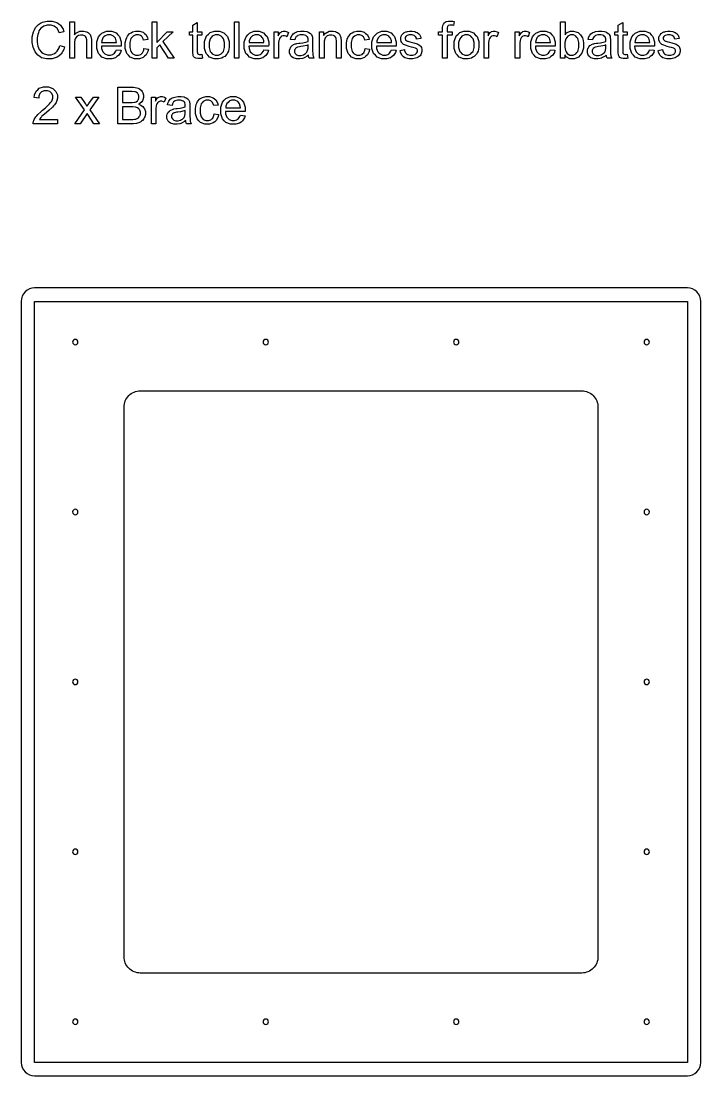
# Model space of a CAD drawing. Extents: x -3889 to -458, y -943 to -393.
# Drawn here: x -2332.5 to -2081.5, y -811 to -421.4 of the extents above; entities that cross this region are included whole.
import ezdxf

# ---------------------------------------------------------------- set-up
doc = ezdxf.new("R2010")
doc.units = 0
for name, color, linetype in [('ANNO', 7, 'CONTINUOUS'), ('HOLE-D2-9', 70, 'CONTINUOUS'), ('NEST-BOUNDARY', 7, 'CONTINUOUS'), ('PROFILE', 5, 'CONTINUOUS')]:
    doc.layers.add(name, color=color, linetype=linetype)

msp = doc.modelspace()

# ---------------------------------------------------------------- linework, layer by layer
at = {"layer": 'ANNO'}
for points in [[(-2318.2, -430.44), (-2316.42, -430.89), (-2316.7, -431.99), (-2317.71, -433.67), (-2318.44, -434.24), (-2319.17, -434.82), (-2320.95, -435.4), (-2322.01, -435.4), (-2323.1, -435.4), (-2324.87, -434.96), (-2325.55, -434.51), (-2326.23, -434.07), (-2327.27, -432.78), (-2327.63, -431.94), (-2327.99, -431.09), (-2328.34, -429.29), (-2328.34, -428.32), (-2328.34, -427.26), (-2327.94, -425.43), (-2327.54, -424.64), (-2327.14, -423.86), (-2325.99, -422.66), (-2325.25, -422.26), (-2324.51, -421.85), (-2322.87, -421.44), (-2321.98, -421.44), (-2320.97, -421.44), (-2319.26, -421.96), (-2318.57, -422.47), (-2317.89, -422.99), (-2316.92, -424.44), (-2316.65, -425.37), (-2318.41, -425.78), (-2318.64, -425.05), (-2319.32, -423.97), (-2319.77, -423.64), (-2320.22, -423.3), (-2321.34, -422.97), (-2322.02, -422.97), (-2322.79, -422.97), (-2324.09, -423.34), (-2324.62, -423.71), (-2325.14, -424.09), (-2325.87, -425.09), (-2326.08, -425.72), (-2326.3, -426.34), (-2326.51, -427.64), (-2326.51, -428.31), (-2326.51, -429.17), (-2326.26, -430.67), (-2326.01, -431.32), (-2325.76, -431.96), (-2324.97, -432.92), (-2324.45, -433.24), (-2323.92, -433.56), (-2322.77, -433.87), (-2322.15, -433.87), (-2321.4, -433.87), (-2320.13, -433.44), (-2319.61, -433.01), (-2319.09, -432.57), (-2318.39, -431.29)], [(-2314.44, -435.17), (-2314.44, -421.67), (-2312.78, -421.67), (-2312.78, -426.51), (-2312.2, -425.84), (-2310.74, -425.17), (-2309.86, -425.17), (-2309.32, -425.17), (-2308.37, -425.38), (-2307.97, -425.59), (-2307.58, -425.81), (-2307, -426.4), (-2306.83, -426.78), (-2306.66, -427.16), (-2306.49, -428.25), (-2306.49, -428.97), (-2306.49, -435.17), (-2308.15, -435.17), (-2308.15, -428.97), (-2308.15, -428.35), (-2308.42, -427.45), (-2308.68, -427.16), (-2308.95, -426.88), (-2309.71, -426.6), (-2310.2, -426.6), (-2310.57, -426.6), (-2311.26, -426.79), (-2311.58, -426.98), (-2311.9, -427.17), (-2312.37, -427.69), (-2312.5, -428.02), (-2312.64, -428.34), (-2312.78, -429.24), (-2312.78, -429.82), (-2312.78, -435.17)], [(-2284.05, -435.17), (-2284.05, -421.67), (-2282.39, -421.67), (-2282.39, -429.35), (-2278.47, -425.38), (-2276.33, -425.38), (-2280.07, -429.02), (-2275.95, -435.17), (-2277.99, -435.17), (-2281.24, -430.17), (-2282.39, -431.29), (-2282.39, -435.17)], [(-2265.78, -433.69), (-2265.54, -435.16), (-2265.89, -435.23), (-2266.52, -435.3), (-2266.79, -435.3), (-2267.24, -435.3), (-2267.94, -435.16), (-2268.19, -435.02), (-2268.44, -434.88), (-2268.79, -434.5), (-2268.89, -434.27), (-2268.99, -434.03), (-2269.09, -433.05), (-2269.09, -432.3), (-2269.09, -426.66), (-2270.32, -426.66), (-2270.32, -425.38), (-2269.09, -425.38), (-2269.09, -422.96), (-2267.43, -421.97), (-2267.43, -425.38), (-2265.78, -425.38), (-2265.78, -426.66), (-2267.43, -426.66), (-2267.43, -432.4), (-2267.43, -432.75), (-2267.39, -433.21), (-2267.34, -433.31), (-2267.3, -433.41), (-2267.16, -433.57), (-2267.06, -433.63), (-2266.97, -433.69), (-2266.69, -433.75), (-2266.5, -433.75), (-2266.37, -433.75), (-2266.01, -433.72)], [(-2253.73, -435.17), (-2253.73, -421.67), (-2252.07, -421.67), (-2252.07, -435.17)], [(-2176.84, -435.17), (-2176.84, -426.66), (-2178.3, -426.66), (-2178.3, -425.38), (-2176.84, -425.38), (-2176.84, -424.34), (-2176.84, -423.85), (-2176.75, -423.12), (-2176.67, -422.88), (-2176.55, -422.56), (-2176.13, -422.04), (-2175.83, -421.84), (-2175.52, -421.64), (-2174.68, -421.44), (-2174.14, -421.44), (-2173.79, -421.44), (-2173.01, -421.52), (-2172.59, -421.61), (-2172.84, -423.04), (-2173.1, -423), (-2173.58, -422.95), (-2173.81, -422.95), (-2174.19, -422.95), (-2174.73, -423.11), (-2174.88, -423.27), (-2175.04, -423.44), (-2175.2, -424.04), (-2175.2, -424.48), (-2175.2, -425.38), (-2173.29, -425.38), (-2173.29, -426.66), (-2175.18, -426.66), (-2175.18, -435.17)], [(-2131.73, -435.17), (-2133.27, -435.17), (-2133.27, -421.67), (-2131.61, -421.67), (-2131.61, -426.48), (-2131.08, -425.83), (-2129.74, -425.17), (-2128.93, -425.17), (-2128.48, -425.17), (-2127.63, -425.35), (-2127.22, -425.53), (-2126.82, -425.71), (-2126.16, -426.22), (-2125.9, -426.55), (-2125.64, -426.88), (-2125.23, -427.68), (-2125.08, -428.14), (-2124.94, -428.6), (-2124.79, -429.6), (-2124.79, -430.13), (-2124.79, -431.39), (-2125.41, -433.33), (-2126.03, -434.01), (-2126.65, -434.7), (-2128.15, -435.39), (-2129.01, -435.39), (-2129.88, -435.39), (-2131.24, -434.66), (-2131.73, -433.94)], [(-2108.68, -433.69), (-2108.44, -435.16), (-2108.79, -435.23), (-2109.42, -435.3), (-2109.69, -435.3), (-2110.14, -435.3), (-2110.84, -435.16), (-2111.09, -435.02), (-2111.34, -434.88), (-2111.69, -434.5), (-2111.79, -434.27), (-2111.89, -434.03), (-2111.99, -433.05), (-2111.99, -432.3), (-2111.99, -426.66), (-2113.22, -426.66), (-2113.22, -425.38), (-2111.99, -425.38), (-2111.99, -422.96), (-2110.33, -421.97), (-2110.33, -425.38), (-2108.68, -425.38), (-2108.68, -426.66), (-2110.33, -426.66), (-2110.33, -432.4), (-2110.33, -432.75), (-2110.29, -433.21), (-2110.25, -433.31), (-2110.2, -433.41), (-2110.06, -433.57), (-2109.96, -433.63), (-2109.87, -433.69), (-2109.59, -433.75), (-2109.4, -433.75), (-2109.27, -433.75), (-2108.91, -433.72)], [(-2297.28, -432.01), (-2295.57, -432.23), (-2295.77, -432.98), (-2296.52, -434.14), (-2297.07, -434.56), (-2297.61, -434.97), (-2299.01, -435.39), (-2299.86, -435.39), (-2300.93, -435.39), (-2302.63, -434.73), (-2303.26, -434.06), (-2303.89, -433.4), (-2304.52, -431.55), (-2304.52, -430.36), (-2304.52, -429.13), (-2303.88, -427.21), (-2303.25, -426.53), (-2302.61, -425.85), (-2300.97, -425.17), (-2299.95, -425.17), (-2298.97, -425.17), (-2297.37, -425.83), (-2296.75, -426.5), (-2296.13, -427.17), (-2295.51, -429.05), (-2295.51, -430.26), (-2295.51, -430.33), (-2295.52, -430.55), (-2295.52, -430.7), (-2302.81, -430.7), (-2302.77, -431.51), (-2302.31, -432.74), (-2301.9, -433.17), (-2301.49, -433.59), (-2300.47, -434.02), (-2299.86, -434.02), (-2299.41, -434.02), (-2298.63, -433.78), (-2298.31, -433.54), (-2297.98, -433.3), (-2297.47, -432.54)], [(-2302.72, -429.34), (-2297.27, -429.34), (-2297.32, -428.72), (-2297.63, -427.8), (-2297.89, -427.49), (-2298.29, -427.01), (-2299.31, -426.53), (-2299.94, -426.53), (-2300.51, -426.53), (-2301.47, -426.91), (-2301.86, -427.29), (-2302.25, -427.68), (-2302.68, -428.7)], [(-2287.11, -431.58), (-2285.48, -431.79), (-2285.61, -432.64), (-2286.3, -433.96), (-2286.85, -434.43), (-2287.4, -434.91), (-2288.75, -435.39), (-2289.54, -435.39), (-2290.55, -435.39), (-2292.16, -434.73), (-2292.77, -434.07), (-2293.38, -433.42), (-2293.99, -431.54), (-2293.99, -430.31), (-2293.99, -429.52), (-2293.72, -428.14), (-2293.46, -427.54), (-2293.2, -426.95), (-2292.4, -426.06), (-2291.87, -425.76), (-2291.33, -425.46), (-2290.17, -425.17), (-2289.54, -425.17), (-2288.74, -425.17), (-2287.44, -425.57), (-2286.94, -425.97), (-2286.43, -426.38), (-2285.79, -427.53), (-2285.64, -428.27), (-2287.25, -428.51), (-2287.36, -428.02), (-2287.77, -427.28), (-2288.06, -427.03), (-2288.35, -426.78), (-2289.06, -426.53), (-2289.47, -426.53), (-2290.1, -426.53), (-2291.11, -426.98), (-2291.5, -427.43), (-2291.89, -427.88), (-2292.28, -429.3), (-2292.28, -430.27), (-2292.28, -431.25), (-2291.91, -432.68), (-2291.53, -433.13), (-2291.16, -433.58), (-2290.17, -434.02), (-2289.57, -434.02), (-2289.08, -434.02), (-2288.27, -433.72), (-2287.94, -433.42), (-2287.61, -433.12), (-2287.2, -432.2)], [(-2264.79, -430.28), (-2264.79, -428.92), (-2264.03, -426.91), (-2263.28, -426.25), (-2262.65, -425.71), (-2261.11, -425.17), (-2260.2, -425.17), (-2259.2, -425.17), (-2257.55, -425.83), (-2256.91, -426.49), (-2256.27, -427.15), (-2255.63, -428.97), (-2255.63, -430.14), (-2255.63, -431.08), (-2255.92, -432.57), (-2256.2, -433.11), (-2256.48, -433.65), (-2257.3, -434.49), (-2257.84, -434.79), (-2258.39, -435.09), (-2259.56, -435.39), (-2260.2, -435.39), (-2261.23, -435.39), (-2262.89, -434.73), (-2263.52, -434.07), (-2264.15, -433.41), (-2264.79, -431.51)], [(-2263.08, -430.28), (-2263.08, -431.22), (-2262.67, -432.62), (-2262.27, -433.09), (-2261.86, -433.56), (-2260.83, -434.02), (-2260.2, -434.02), (-2259.59, -434.02), (-2258.56, -433.55), (-2258.15, -433.08), (-2257.74, -432.61), (-2257.33, -431.18), (-2257.33, -430.22), (-2257.33, -429.32), (-2257.75, -427.94), (-2258.16, -427.48), (-2258.57, -427.01), (-2259.59, -426.54), (-2260.2, -426.54), (-2260.83, -426.54), (-2261.86, -427.01), (-2262.27, -427.47), (-2262.67, -427.94), (-2263.08, -429.34)], [(-2242.83, -432.01), (-2241.11, -432.23), (-2241.31, -432.98), (-2242.06, -434.14), (-2242.61, -434.56), (-2243.15, -434.97), (-2244.55, -435.39), (-2245.4, -435.39), (-2246.47, -435.39), (-2248.17, -434.73), (-2248.8, -434.06), (-2249.43, -433.4), (-2250.06, -431.55), (-2250.06, -430.36), (-2250.06, -429.13), (-2249.42, -427.21), (-2248.79, -426.53), (-2248.15, -425.85), (-2246.51, -425.17), (-2245.5, -425.17), (-2244.52, -425.17), (-2242.91, -425.83), (-2242.29, -426.5), (-2241.67, -427.17), (-2241.05, -429.05), (-2241.05, -430.26), (-2241.05, -430.33), (-2241.06, -430.55), (-2241.06, -430.7), (-2248.36, -430.7), (-2248.31, -431.51), (-2247.85, -432.74), (-2247.45, -433.17), (-2247.04, -433.59), (-2246.01, -434.02), (-2245.4, -434.02), (-2244.95, -434.02), (-2244.17, -433.78), (-2243.85, -433.54), (-2243.53, -433.3), (-2243.01, -432.54)], [(-2248.26, -429.34), (-2242.81, -429.34), (-2242.86, -428.72), (-2243.18, -427.8), (-2243.43, -427.49), (-2243.83, -427.01), (-2244.85, -426.53), (-2245.48, -426.53), (-2246.05, -426.53), (-2247.01, -426.91), (-2247.4, -427.29), (-2247.79, -427.68), (-2248.22, -428.7)], [(-2239.04, -435.17), (-2239.04, -425.38), (-2237.54, -425.38), (-2237.54, -426.87), (-2237.26, -426.35), (-2236.73, -425.66), (-2236.49, -425.5), (-2236.25, -425.33), (-2235.72, -425.17), (-2235.43, -425.17), (-2235.02, -425.17), (-2234.17, -425.43), (-2233.74, -425.7), (-2234.31, -427.23), (-2234.61, -427.06), (-2235.22, -426.88), (-2235.52, -426.88), (-2235.79, -426.88), (-2236.28, -427.04), (-2236.49, -427.21), (-2236.71, -427.37), (-2237.01, -427.82), (-2237.1, -428.11), (-2237.24, -428.56), (-2237.38, -429.52), (-2237.38, -430.05), (-2237.38, -435.17)], [(-2226.38, -433.97), (-2226.84, -434.36), (-2227.73, -434.91), (-2228.15, -435.07), (-2228.58, -435.23), (-2229.49, -435.39), (-2229.98, -435.39), (-2230.78, -435.39), (-2232.02, -434.99), (-2232.45, -434.6), (-2232.88, -434.21), (-2233.32, -433.2), (-2233.32, -432.59), (-2233.32, -432.23), (-2233.15, -431.57), (-2232.99, -431.28), (-2232.83, -430.98), (-2232.4, -430.5), (-2232.14, -430.32), (-2231.87, -430.14), (-2231.28, -429.87), (-2230.94, -429.78), (-2230.7, -429.71), (-2229.97, -429.59), (-2229.47, -429.53), (-2228.47, -429.41), (-2227, -429.13), (-2226.52, -428.96), (-2226.52, -428.79), (-2226.51, -428.57), (-2226.51, -428.53), (-2226.51, -428.02), (-2226.75, -427.31), (-2226.98, -427.1), (-2227.3, -426.82), (-2228.24, -426.54), (-2228.87, -426.54), (-2229.45, -426.54), (-2230.31, -426.75), (-2230.59, -426.95), (-2230.87, -427.15), (-2231.28, -427.88), (-2231.41, -428.39), (-2233.03, -428.18), (-2232.92, -427.66), (-2232.56, -426.82), (-2232.31, -426.5), (-2232.05, -426.18), (-2231.32, -425.68), (-2230.84, -425.51), (-2230.36, -425.34), (-2229.25, -425.17), (-2228.62, -425.17), (-2228, -425.17), (-2226.98, -425.31), (-2226.59, -425.46), (-2226.2, -425.61), (-2225.62, -425.98), (-2225.44, -426.2), (-2225.25, -426.43), (-2225, -426.99), (-2224.92, -427.33), (-2224.88, -427.54), (-2224.84, -428.31), (-2224.84, -428.86), (-2224.84, -431.07), (-2224.84, -432.22), (-2224.79, -433.69), (-2224.73, -433.99), (-2224.68, -434.3), (-2224.47, -434.89), (-2224.31, -435.17), (-2226.04, -435.17), (-2226.17, -434.91), (-2226.34, -434.31)], [(-2222.27, -435.17), (-2222.27, -425.38), (-2220.78, -425.38), (-2220.78, -426.77), (-2220.24, -425.97), (-2218.69, -425.17), (-2217.67, -425.17), (-2217.23, -425.17), (-2216.42, -425.33), (-2216.05, -425.48), (-2215.68, -425.64), (-2215.13, -426.06), (-2214.94, -426.32), (-2214.76, -426.58), (-2214.5, -427.19), (-2214.43, -427.54), (-2214.38, -427.77), (-2214.34, -428.58), (-2214.34, -429.15), (-2214.34, -435.17), (-2216, -435.17), (-2216, -429.22), (-2216, -428.71), (-2216.09, -427.95), (-2216.19, -427.7), (-2216.29, -427.45), (-2216.63, -427.05), (-2216.87, -426.9), (-2217.12, -426.75), (-2217.69, -426.6), (-2218.03, -426.6), (-2218.55, -426.6), (-2219.46, -426.93), (-2219.85, -427.27), (-2220.23, -427.61), (-2220.61, -428.88), (-2220.61, -429.82), (-2220.61, -435.17)], [(-2205.43, -431.58), (-2203.79, -431.79), (-2203.93, -432.64), (-2204.61, -433.96), (-2205.16, -434.43), (-2205.71, -434.91), (-2207.06, -435.39), (-2207.86, -435.39), (-2208.86, -435.39), (-2210.47, -434.73), (-2211.08, -434.07), (-2211.69, -433.42), (-2212.3, -431.54), (-2212.3, -430.31), (-2212.3, -429.52), (-2212.04, -428.14), (-2211.77, -427.54), (-2211.51, -426.95), (-2210.71, -426.06), (-2210.18, -425.76), (-2209.64, -425.46), (-2208.48, -425.17), (-2207.85, -425.17), (-2207.06, -425.17), (-2205.76, -425.57), (-2205.25, -425.97), (-2204.74, -426.38), (-2204.1, -427.53), (-2203.95, -428.27), (-2205.56, -428.51), (-2205.68, -428.02), (-2206.08, -427.28), (-2206.37, -427.03), (-2206.67, -426.78), (-2207.37, -426.53), (-2207.78, -426.53), (-2208.41, -426.53), (-2209.42, -426.98), (-2209.82, -427.43), (-2210.21, -427.88), (-2210.6, -429.3), (-2210.6, -430.27), (-2210.6, -431.25), (-2210.22, -432.68), (-2209.84, -433.13), (-2209.47, -433.58), (-2208.48, -434.02), (-2207.88, -434.02), (-2207.39, -434.02), (-2206.58, -433.72), (-2206.25, -433.42), (-2205.93, -433.12), (-2205.51, -432.2)], [(-2195.7, -432.01), (-2193.98, -432.23), (-2194.18, -432.98), (-2194.93, -434.14), (-2195.48, -434.56), (-2196.03, -434.97), (-2197.42, -435.39), (-2198.27, -435.39), (-2199.35, -435.39), (-2201.05, -434.73), (-2201.67, -434.06), (-2202.3, -433.4), (-2202.93, -431.55), (-2202.93, -430.36), (-2202.93, -429.13), (-2202.29, -427.21), (-2201.66, -426.53), (-2201.02, -425.85), (-2199.38, -425.17), (-2198.37, -425.17), (-2197.39, -425.17), (-2195.79, -425.83), (-2195.17, -426.5), (-2194.54, -427.17), (-2193.92, -429.05), (-2193.92, -430.26), (-2193.92, -430.33), (-2193.93, -430.55), (-2193.93, -430.7), (-2201.23, -430.7), (-2201.18, -431.51), (-2200.73, -432.74), (-2200.32, -433.17), (-2199.91, -433.59), (-2198.89, -434.02), (-2198.27, -434.02), (-2197.82, -434.02), (-2197.04, -433.78), (-2196.72, -433.54), (-2196.4, -433.3), (-2195.89, -432.54)], [(-2201.13, -429.34), (-2195.68, -429.34), (-2195.73, -428.72), (-2196.05, -427.8), (-2196.3, -427.49), (-2196.7, -427.01), (-2197.73, -426.53), (-2198.36, -426.53), (-2198.93, -426.53), (-2199.88, -426.91), (-2200.27, -427.29), (-2200.66, -427.68), (-2201.09, -428.7)], [(-2192.56, -432.24), (-2190.93, -431.98), (-2190.86, -432.48), (-2190.47, -433.23), (-2190.16, -433.5), (-2189.84, -433.76), (-2188.96, -434.02), (-2188.39, -434.02), (-2187.82, -434.02), (-2186.98, -433.79), (-2186.7, -433.56), (-2186.42, -433.33), (-2186.15, -432.78), (-2186.15, -432.47), (-2186.15, -432.19), (-2186.39, -431.74), (-2186.63, -431.58), (-2186.8, -431.47), (-2187.65, -431.19), (-2188.33, -431.02), (-2189.24, -430.79), (-2190.5, -430.39), (-2190.86, -430.23), (-2191.21, -430.06), (-2191.74, -429.59), (-2191.93, -429.3), (-2192.11, -429), (-2192.29, -428.34), (-2192.29, -427.98), (-2192.29, -427.66), (-2192.14, -427.05), (-2191.99, -426.77), (-2191.84, -426.49), (-2191.43, -426.03), (-2191.18, -425.85), (-2190.98, -425.7), (-2190.46, -425.46), (-2190.12, -425.36), (-2189.79, -425.27), (-2189.07, -425.17), (-2188.69, -425.17), (-2188.11, -425.17), (-2187.1, -425.33), (-2186.67, -425.5), (-2186.23, -425.66), (-2185.59, -426.11), (-2185.38, -426.39), (-2185.18, -426.68), (-2184.89, -427.43), (-2184.81, -427.91), (-2186.43, -428.12), (-2186.49, -427.75), (-2186.81, -427.16), (-2187.07, -426.95), (-2187.34, -426.74), (-2188.08, -426.53), (-2188.57, -426.53), (-2189.14, -426.53), (-2189.95, -426.72), (-2190.2, -426.91), (-2190.44, -427.1), (-2190.68, -427.54), (-2190.68, -427.79), (-2190.68, -427.95), (-2190.58, -428.24), (-2190.48, -428.37), (-2190.38, -428.5), (-2190.06, -428.72), (-2189.85, -428.81), (-2189.72, -428.86), (-2188.99, -429.07), (-2188.38, -429.24), (-2187.5, -429.47), (-2186.28, -429.85), (-2185.93, -430), (-2185.58, -430.15), (-2185.04, -430.59), (-2184.84, -430.87), (-2184.64, -431.16), (-2184.45, -431.87), (-2184.45, -432.29), (-2184.45, -432.71), (-2184.69, -433.49), (-2184.93, -433.85), (-2185.17, -434.22), (-2185.87, -434.78), (-2186.32, -434.99), (-2186.78, -435.19), (-2187.81, -435.39), (-2188.38, -435.39), (-2189.34, -435.39), (-2190.79, -434.99), (-2191.29, -434.59), (-2191.79, -434.2), (-2192.42, -433.02)], [(-2172.62, -430.28), (-2172.62, -428.92), (-2171.87, -426.91), (-2171.11, -426.25), (-2170.48, -425.71), (-2168.95, -425.17), (-2168.04, -425.17), (-2167.03, -425.17), (-2165.39, -425.83), (-2164.75, -426.49), (-2164.11, -427.15), (-2163.47, -428.97), (-2163.47, -430.14), (-2163.47, -431.08), (-2163.75, -432.57), (-2164.03, -433.11), (-2164.32, -433.65), (-2165.14, -434.49), (-2165.68, -434.79), (-2166.22, -435.09), (-2167.4, -435.39), (-2168.04, -435.39), (-2169.07, -435.39), (-2170.72, -434.73), (-2171.36, -434.07), (-2171.99, -433.41), (-2172.62, -431.51)], [(-2170.92, -430.28), (-2170.92, -431.22), (-2170.51, -432.62), (-2170.1, -433.09), (-2169.69, -433.56), (-2168.66, -434.02), (-2168.04, -434.02), (-2167.42, -434.02), (-2166.4, -433.55), (-2165.99, -433.08), (-2165.58, -432.61), (-2165.17, -431.18), (-2165.17, -430.22), (-2165.17, -429.32), (-2165.58, -427.94), (-2165.99, -427.48), (-2166.4, -427.01), (-2167.43, -426.54), (-2168.04, -426.54), (-2168.66, -426.54), (-2169.69, -427.01), (-2170.1, -427.47), (-2170.51, -427.94), (-2170.92, -429.34)], [(-2161.54, -435.17), (-2161.54, -425.38), (-2160.04, -425.38), (-2160.04, -426.87), (-2159.75, -426.35), (-2159.23, -425.66), (-2158.99, -425.5), (-2158.75, -425.33), (-2158.22, -425.17), (-2157.93, -425.17), (-2157.51, -425.17), (-2156.66, -425.43), (-2156.23, -425.7), (-2156.81, -427.23), (-2157.11, -427.06), (-2157.71, -426.88), (-2158.02, -426.88), (-2158.29, -426.88), (-2158.77, -427.04), (-2158.99, -427.21), (-2159.2, -427.37), (-2159.51, -427.82), (-2159.6, -428.11), (-2159.74, -428.56), (-2159.88, -429.52), (-2159.88, -430.05), (-2159.88, -435.17)], [(-2150.02, -435.17), (-2150.02, -425.38), (-2148.52, -425.38), (-2148.52, -426.87), (-2148.24, -426.35), (-2147.71, -425.66), (-2147.47, -425.5), (-2147.23, -425.33), (-2146.7, -425.17), (-2146.41, -425.17), (-2146, -425.17), (-2145.15, -425.43), (-2144.72, -425.7), (-2145.29, -427.23), (-2145.59, -427.06), (-2146.2, -426.88), (-2146.5, -426.88), (-2146.77, -426.88), (-2147.26, -427.04), (-2147.47, -427.21), (-2147.69, -427.37), (-2147.99, -427.82), (-2148.09, -428.11), (-2148.22, -428.56), (-2148.36, -429.52), (-2148.36, -430.05), (-2148.36, -435.17)], [(-2137.05, -432.01), (-2135.34, -432.23), (-2135.54, -432.98), (-2136.29, -434.14), (-2136.83, -434.56), (-2137.38, -434.97), (-2138.78, -435.39), (-2139.63, -435.39), (-2140.7, -435.39), (-2142.4, -434.73), (-2143.03, -434.06), (-2143.66, -433.4), (-2144.28, -431.55), (-2144.28, -430.36), (-2144.28, -429.13), (-2143.65, -427.21), (-2143.02, -426.53), (-2142.38, -425.85), (-2140.73, -425.17), (-2139.72, -425.17), (-2138.74, -425.17), (-2137.14, -425.83), (-2136.52, -426.5), (-2135.9, -427.17), (-2135.28, -429.05), (-2135.28, -430.26), (-2135.28, -430.33), (-2135.28, -430.55), (-2135.29, -430.7), (-2142.58, -430.7), (-2142.54, -431.51), (-2142.08, -432.74), (-2141.67, -433.17), (-2141.26, -433.59), (-2140.24, -434.02), (-2139.63, -434.02), (-2139.17, -434.02), (-2138.4, -433.78), (-2138.07, -433.54), (-2137.75, -433.3), (-2137.24, -432.54)], [(-2142.49, -429.34), (-2137.03, -429.34), (-2137.09, -428.72), (-2137.4, -427.8), (-2137.66, -427.49), (-2138.06, -427.01), (-2139.08, -426.53), (-2139.71, -426.53), (-2140.28, -426.53), (-2141.24, -426.91), (-2141.63, -427.29), (-2142.02, -427.68), (-2142.45, -428.7)], [(-2131.74, -430.2), (-2131.74, -431.08), (-2131.5, -432.35), (-2131.27, -432.74), (-2130.88, -433.38), (-2129.82, -434.02), (-2129.15, -434.02), (-2128.61, -434.02), (-2127.68, -433.55), (-2127.28, -433.08), (-2126.89, -432.61), (-2126.49, -431.2), (-2126.49, -430.27), (-2126.49, -429.31), (-2126.87, -427.9), (-2127.25, -427.44), (-2127.63, -426.99), (-2128.54, -426.53), (-2129.08, -426.53), (-2129.62, -426.53), (-2130.56, -427), (-2130.95, -427.47), (-2131.35, -427.94), (-2131.74, -429.31)], [(-2116.41, -433.97), (-2116.87, -434.36), (-2117.76, -434.91), (-2118.18, -435.07), (-2118.61, -435.23), (-2119.52, -435.39), (-2120.01, -435.39), (-2120.81, -435.39), (-2122.05, -434.99), (-2122.48, -434.6), (-2122.91, -434.21), (-2123.35, -433.2), (-2123.35, -432.59), (-2123.35, -432.23), (-2123.18, -431.57), (-2123.02, -431.28), (-2122.86, -430.98), (-2122.43, -430.5), (-2122.16, -430.32), (-2121.9, -430.14), (-2121.3, -429.87), (-2120.97, -429.78), (-2120.73, -429.71), (-2119.99, -429.59), (-2119.5, -429.53), (-2118.5, -429.41), (-2117.02, -429.13), (-2116.55, -428.96), (-2116.55, -428.79), (-2116.54, -428.57), (-2116.54, -428.53), (-2116.54, -428.02), (-2116.78, -427.31), (-2117.01, -427.1), (-2117.33, -426.82), (-2118.27, -426.54), (-2118.9, -426.54), (-2119.48, -426.54), (-2120.34, -426.75), (-2120.62, -426.95), (-2120.9, -427.15), (-2121.31, -427.88), (-2121.44, -428.39), (-2123.06, -428.18), (-2122.95, -427.66), (-2122.59, -426.82), (-2122.34, -426.5), (-2122.08, -426.18), (-2121.35, -425.68), (-2120.87, -425.51), (-2120.39, -425.34), (-2119.28, -425.17), (-2118.65, -425.17), (-2118.03, -425.17), (-2117.01, -425.31), (-2116.62, -425.46), (-2116.23, -425.61), (-2115.65, -425.98), (-2115.47, -426.2), (-2115.28, -426.43), (-2115.02, -426.99), (-2114.95, -427.33), (-2114.91, -427.54), (-2114.87, -428.31), (-2114.87, -428.86), (-2114.87, -431.07), (-2114.87, -432.22), (-2114.81, -433.69), (-2114.76, -433.99), (-2114.71, -434.3), (-2114.5, -434.89), (-2114.34, -435.17), (-2116.07, -435.17), (-2116.2, -434.91), (-2116.37, -434.31)], [(-2100.39, -432.01), (-2098.67, -432.23), (-2098.87, -432.98), (-2099.62, -434.14), (-2100.17, -434.56), (-2100.72, -434.97), (-2102.11, -435.39), (-2102.96, -435.39), (-2104.04, -435.39), (-2105.74, -434.73), (-2106.36, -434.06), (-2106.99, -433.4), (-2107.62, -431.55), (-2107.62, -430.36), (-2107.62, -429.13), (-2106.98, -427.21), (-2106.35, -426.53), (-2105.71, -425.85), (-2104.07, -425.17), (-2103.06, -425.17), (-2102.08, -425.17), (-2100.48, -425.83), (-2099.86, -426.5), (-2099.23, -427.17), (-2098.61, -429.05), (-2098.61, -430.26), (-2098.61, -430.33), (-2098.62, -430.55), (-2098.62, -430.7), (-2105.92, -430.7), (-2105.87, -431.51), (-2105.42, -432.74), (-2105.01, -433.17), (-2104.6, -433.59), (-2103.58, -434.02), (-2102.96, -434.02), (-2102.51, -434.02), (-2101.73, -433.78), (-2101.41, -433.54), (-2101.09, -433.3), (-2100.58, -432.54)], [(-2105.82, -429.34), (-2100.37, -429.34), (-2100.42, -428.72), (-2100.74, -427.8), (-2100.99, -427.49), (-2101.39, -427.01), (-2102.42, -426.53), (-2103.05, -426.53), (-2103.62, -426.53), (-2104.57, -426.91), (-2104.96, -427.29), (-2105.35, -427.68), (-2105.78, -428.7)], [(-2097.25, -432.24), (-2095.62, -431.98), (-2095.55, -432.48), (-2095.16, -433.23), (-2094.85, -433.5), (-2094.53, -433.76), (-2093.65, -434.02), (-2093.08, -434.02), (-2092.51, -434.02), (-2091.67, -433.79), (-2091.39, -433.56), (-2091.11, -433.33), (-2090.84, -432.78), (-2090.84, -432.47), (-2090.84, -432.19), (-2091.08, -431.74), (-2091.32, -431.58), (-2091.49, -431.47), (-2092.34, -431.19), (-2093.02, -431.02), (-2093.93, -430.79), (-2095.19, -430.39), (-2095.55, -430.23), (-2095.9, -430.06), (-2096.43, -429.59), (-2096.62, -429.3), (-2096.8, -429), (-2096.98, -428.34), (-2096.98, -427.98), (-2096.98, -427.66), (-2096.83, -427.05), (-2096.68, -426.77), (-2096.53, -426.49), (-2096.12, -426.03), (-2095.87, -425.85), (-2095.67, -425.7), (-2095.15, -425.46), (-2094.81, -425.36), (-2094.48, -425.27), (-2093.76, -425.17), (-2093.38, -425.17), (-2092.8, -425.17), (-2091.79, -425.33), (-2091.36, -425.5), (-2090.92, -425.66), (-2090.28, -426.11), (-2090.07, -426.39), (-2089.87, -426.68), (-2089.58, -427.43), (-2089.5, -427.91), (-2091.12, -428.12), (-2091.18, -427.75), (-2091.5, -427.16), (-2091.76, -426.95), (-2092.03, -426.74), (-2092.77, -426.53), (-2093.26, -426.53), (-2093.83, -426.53), (-2094.64, -426.72), (-2094.89, -426.91), (-2095.13, -427.1), (-2095.37, -427.54), (-2095.37, -427.79), (-2095.37, -427.95), (-2095.27, -428.24), (-2095.17, -428.37), (-2095.07, -428.5), (-2094.75, -428.72), (-2094.54, -428.81), (-2094.41, -428.86), (-2093.68, -429.07), (-2093.07, -429.24), (-2092.19, -429.47), (-2090.97, -429.85), (-2090.62, -430), (-2090.27, -430.15), (-2089.73, -430.59), (-2089.53, -430.87), (-2089.33, -431.16), (-2089.14, -431.87), (-2089.14, -432.29), (-2089.14, -432.71), (-2089.38, -433.49), (-2089.62, -433.85), (-2089.86, -434.22), (-2090.56, -434.78), (-2091.01, -434.99), (-2091.47, -435.19), (-2092.5, -435.39), (-2093.07, -435.39), (-2094.03, -435.39), (-2095.48, -434.99), (-2095.98, -434.59), (-2096.48, -434.2), (-2097.11, -433.02)], [(-2226.51, -430.26), (-2226.96, -430.44), (-2228.32, -430.75), (-2229.22, -430.88), (-2229.73, -430.96), (-2230.45, -431.12), (-2230.66, -431.21), (-2230.88, -431.31), (-2231.2, -431.58), (-2231.32, -431.75), (-2231.43, -431.93), (-2231.55, -432.32), (-2231.55, -432.54), (-2231.55, -432.87), (-2231.3, -433.43), (-2231.05, -433.65), (-2230.8, -433.87), (-2230.06, -434.09), (-2229.58, -434.09), (-2229.1, -434.09), (-2228.25, -433.88), (-2227.88, -433.67), (-2227.51, -433.46), (-2226.96, -432.89), (-2226.79, -432.52), (-2226.66, -432.24), (-2226.52, -431.41), (-2226.52, -430.86)], [(-2116.54, -430.26), (-2116.99, -430.44), (-2118.35, -430.75), (-2119.25, -430.88), (-2119.76, -430.96), (-2120.48, -431.12), (-2120.69, -431.21), (-2120.91, -431.31), (-2121.23, -431.58), (-2121.35, -431.75), (-2121.46, -431.93), (-2121.58, -432.32), (-2121.58, -432.54), (-2121.58, -432.87), (-2121.33, -433.43), (-2121.08, -433.65), (-2120.83, -433.87), (-2120.09, -434.09), (-2119.61, -434.09), (-2119.13, -434.09), (-2118.28, -433.88), (-2117.91, -433.67), (-2117.54, -433.46), (-2116.99, -432.89), (-2116.82, -432.52), (-2116.68, -432.24), (-2116.55, -431.41), (-2116.55, -430.86)], [(-2319.05, -457.73), (-2319.05, -459.33), (-2327.96, -459.33), (-2327.97, -459.03), (-2327.88, -458.45), (-2327.77, -458.17), (-2327.6, -457.72), (-2327.05, -456.82), (-2326.68, -456.38), (-2326.3, -455.94), (-2325.22, -454.92), (-2324.52, -454.34), (-2323.42, -453.43), (-2321.94, -452), (-2321.55, -451.48), (-2321.16, -450.95), (-2320.77, -449.95), (-2320.77, -449.48), (-2320.77, -448.99), (-2321.12, -448.16), (-2321.47, -447.82), (-2321.82, -447.49), (-2322.74, -447.15), (-2323.31, -447.15), (-2323.91, -447.15), (-2324.87, -447.51), (-2325.22, -447.87), (-2325.58, -448.22), (-2325.95, -449.22), (-2325.95, -449.85), (-2327.65, -449.67), (-2327.57, -448.72), (-2326.91, -447.27), (-2326.34, -446.77), (-2325.77, -446.27), (-2324.23, -445.77), (-2323.27, -445.77), (-2322.3, -445.77), (-2320.76, -446.31), (-2320.2, -446.85), (-2319.63, -447.39), (-2319.07, -448.72), (-2319.07, -449.52), (-2319.07, -449.93), (-2319.23, -450.72), (-2319.4, -451.11), (-2319.56, -451.51), (-2320.11, -452.33), (-2320.5, -452.76), (-2320.88, -453.2), (-2322.16, -454.38), (-2323.05, -455.14), (-2323.79, -455.76), (-2324.75, -456.61), (-2324.96, -456.84), (-2325.17, -457.06), (-2325.52, -457.51), (-2325.66, -457.73)], [(-2296.78, -459.33), (-2296.78, -445.83), (-2291.71, -445.83), (-2290.94, -445.83), (-2289.7, -446.03), (-2289.23, -446.24), (-2288.76, -446.44), (-2288.03, -447.07), (-2287.76, -447.5), (-2287.5, -447.92), (-2287.23, -448.81), (-2287.23, -449.28), (-2287.23, -449.71), (-2287.47, -450.53), (-2287.7, -450.91), (-2287.94, -451.29), (-2288.64, -451.91), (-2289.12, -452.14), (-2288.51, -452.32), (-2287.57, -452.94), (-2287.24, -453.37), (-2286.91, -453.8), (-2286.59, -454.82), (-2286.59, -455.41), (-2286.59, -455.89), (-2286.79, -456.77), (-2286.99, -457.18), (-2287.19, -457.58), (-2287.68, -458.21), (-2287.98, -458.43), (-2288.27, -458.65), (-2289.01, -458.99), (-2289.45, -459.1), (-2289.9, -459.21), (-2290.99, -459.33), (-2291.63, -459.33)], [(-2295, -451.5), (-2292.07, -451.5), (-2291.48, -451.5), (-2290.62, -451.42), (-2290.36, -451.34), (-2290.02, -451.24), (-2289.51, -450.9), (-2289.33, -450.67), (-2289.16, -450.43), (-2288.99, -449.84), (-2288.99, -449.49), (-2288.99, -449.15), (-2289.15, -448.56), (-2289.31, -448.31), (-2289.47, -448.05), (-2289.93, -447.7), (-2290.23, -447.61), (-2290.53, -447.51), (-2291.56, -447.42), (-2292.29, -447.42), (-2295, -447.42)], [(-2312.68, -459.33), (-2309.11, -454.26), (-2312.41, -449.54), (-2310.36, -449.54), (-2308.83, -451.83), (-2308.61, -452.16), (-2308.28, -452.7), (-2308.16, -452.91), (-2307.96, -452.62), (-2307.59, -452.1), (-2307.42, -451.86), (-2305.78, -449.54), (-2303.8, -449.54), (-2307.09, -454.23), (-2303.54, -459.33), (-2305.56, -459.33), (-2307.58, -456.3), (-2308.06, -455.55), (-2310.68, -459.33)], [(-2284.36, -459.33), (-2284.36, -449.54), (-2282.86, -449.54), (-2282.86, -451.03), (-2282.58, -450.51), (-2282.05, -449.82), (-2281.81, -449.65), (-2281.57, -449.49), (-2281.04, -449.32), (-2280.75, -449.32), (-2280.33, -449.32), (-2279.48, -449.59), (-2279.05, -449.85), (-2279.63, -451.39), (-2279.93, -451.21), (-2280.54, -451.04), (-2280.84, -451.04), (-2281.11, -451.04), (-2281.59, -451.2), (-2281.81, -451.36), (-2282.02, -451.53), (-2282.33, -451.98), (-2282.42, -452.27), (-2282.56, -452.71), (-2282.7, -453.68), (-2282.7, -454.21), (-2282.7, -459.33)], [(-2271.7, -458.12), (-2272.16, -458.51), (-2273.05, -459.06), (-2273.47, -459.22), (-2273.9, -459.38), (-2274.81, -459.54), (-2275.3, -459.54), (-2276.1, -459.54), (-2277.34, -459.15), (-2277.77, -458.76), (-2278.2, -458.36), (-2278.63, -457.36), (-2278.63, -456.74), (-2278.63, -456.38), (-2278.47, -455.73), (-2278.31, -455.43), (-2278.14, -455.13), (-2277.72, -454.66), (-2277.45, -454.48), (-2277.19, -454.3), (-2276.59, -454.03), (-2276.26, -453.94), (-2276.02, -453.87), (-2275.28, -453.75), (-2274.79, -453.69), (-2273.79, -453.57), (-2272.31, -453.28), (-2271.84, -453.12), (-2271.83, -452.95), (-2271.83, -452.73), (-2271.83, -452.68), (-2271.83, -452.18), (-2272.06, -451.47), (-2272.3, -451.26), (-2272.62, -450.98), (-2273.56, -450.7), (-2274.18, -450.7), (-2274.77, -450.7), (-2275.63, -450.9), (-2275.91, -451.11), (-2276.19, -451.31), (-2276.6, -452.03), (-2276.73, -452.55), (-2278.35, -452.33), (-2278.24, -451.81), (-2277.88, -450.97), (-2277.62, -450.65), (-2277.37, -450.33), (-2276.64, -449.84), (-2276.16, -449.67), (-2275.68, -449.5), (-2274.57, -449.32), (-2273.94, -449.32), (-2273.31, -449.32), (-2272.3, -449.47), (-2271.91, -449.62), (-2271.51, -449.76), (-2270.94, -450.14), (-2270.75, -450.36), (-2270.57, -450.58), (-2270.31, -451.15), (-2270.24, -451.49), (-2270.2, -451.7), (-2270.16, -452.46), (-2270.16, -453.02), (-2270.16, -455.23), (-2270.16, -456.38), (-2270.1, -457.84), (-2270.05, -458.15), (-2270, -458.46), (-2269.79, -459.04), (-2269.63, -459.33), (-2271.36, -459.33), (-2271.49, -459.07), (-2271.66, -458.47)], [(-2261.22, -455.74), (-2259.59, -455.95), (-2259.72, -456.79), (-2260.4, -458.11), (-2260.95, -458.59), (-2261.5, -459.07), (-2262.85, -459.54), (-2263.65, -459.54), (-2264.65, -459.54), (-2266.26, -458.89), (-2266.87, -458.23), (-2267.48, -457.57), (-2268.09, -455.69), (-2268.09, -454.47), (-2268.09, -453.68), (-2267.83, -452.29), (-2267.57, -451.7), (-2267.3, -451.1), (-2266.51, -450.21), (-2265.97, -449.92), (-2265.44, -449.62), (-2264.27, -449.32), (-2263.64, -449.32), (-2262.85, -449.32), (-2261.55, -449.73), (-2261.04, -450.13), (-2260.54, -450.54), (-2259.89, -451.68), (-2259.75, -452.43), (-2261.35, -452.67), (-2261.47, -452.18), (-2261.88, -451.43), (-2262.17, -451.18), (-2262.46, -450.94), (-2263.16, -450.69), (-2263.58, -450.69), (-2264.2, -450.69), (-2265.22, -451.13), (-2265.61, -451.58), (-2266, -452.03), (-2266.39, -453.45), (-2266.39, -454.42), (-2266.39, -455.41), (-2266.01, -456.84), (-2265.64, -457.29), (-2265.26, -457.73), (-2264.28, -458.18), (-2263.67, -458.18), (-2263.18, -458.18), (-2262.37, -457.88), (-2262.05, -457.58), (-2261.72, -457.28), (-2261.31, -456.36)], [(-2251.49, -456.17), (-2249.77, -456.38), (-2249.97, -457.13), (-2250.72, -458.3), (-2251.27, -458.71), (-2251.82, -459.13), (-2253.22, -459.54), (-2254.07, -459.54), (-2255.14, -459.54), (-2256.84, -458.88), (-2257.47, -458.22), (-2258.09, -457.56), (-2258.72, -455.71), (-2258.72, -454.52), (-2258.72, -453.28), (-2258.09, -451.37), (-2257.45, -450.69), (-2256.82, -450), (-2255.17, -449.32), (-2254.16, -449.32), (-2253.18, -449.32), (-2251.58, -449.99), (-2250.96, -450.66), (-2250.34, -451.33), (-2249.72, -453.2), (-2249.72, -454.42), (-2249.72, -454.49), (-2249.72, -454.71), (-2249.73, -454.86), (-2257.02, -454.86), (-2256.97, -455.66), (-2256.52, -456.9), (-2256.11, -457.32), (-2255.7, -457.75), (-2254.68, -458.18), (-2254.07, -458.18), (-2253.61, -458.18), (-2252.83, -457.94), (-2252.51, -457.7), (-2252.19, -457.46), (-2251.68, -456.69)], [(-2256.93, -453.49), (-2251.47, -453.49), (-2251.53, -452.88), (-2251.84, -451.95), (-2252.1, -451.64), (-2252.49, -451.16), (-2253.52, -450.69), (-2254.15, -450.69), (-2254.72, -450.69), (-2255.68, -451.07), (-2256.07, -451.45), (-2256.45, -451.83), (-2256.88, -452.85)], [(-2295, -457.73), (-2291.63, -457.73), (-2291.19, -457.73), (-2290.58, -457.7), (-2290.41, -457.67), (-2290.1, -457.61), (-2289.58, -457.43), (-2289.37, -457.3), (-2289.16, -457.17), (-2288.82, -456.8), (-2288.69, -456.55), (-2288.56, -456.3), (-2288.42, -455.73), (-2288.42, -455.41), (-2288.42, -455.03), (-2288.62, -454.38), (-2288.81, -454.1), (-2289.01, -453.82), (-2289.54, -453.43), (-2289.89, -453.31), (-2290.23, -453.2), (-2291.22, -453.09), (-2291.87, -453.09), (-2295, -453.09)], [(-2271.83, -454.41), (-2272.28, -454.6), (-2273.63, -454.91), (-2274.54, -455.04), (-2275.05, -455.11), (-2275.77, -455.28), (-2275.98, -455.37), (-2276.19, -455.46), (-2276.52, -455.73), (-2276.64, -455.91), (-2276.75, -456.09), (-2276.87, -456.48), (-2276.87, -456.7), (-2276.87, -457.03), (-2276.62, -457.58), (-2276.36, -457.8), (-2276.11, -458.03), (-2275.38, -458.25), (-2274.9, -458.25), (-2274.42, -458.25), (-2273.57, -458.04), (-2273.2, -457.83), (-2272.83, -457.62), (-2272.28, -457.04), (-2272.11, -456.68), (-2271.97, -456.4), (-2271.84, -455.57), (-2271.84, -455.02)]]:
    msp.add_lwpolyline(points, close=True, dxfattribs=at)
at = {"layer": 'HOLE-D2-9'}
for points in [[(-2312.46, -538.98, 0.414214), (-2313.46, -539.98, 0.414214), (-2312.46, -540.98, 0.414214), (-2311.46, -539.98, 0.414214)], [(-2242.13, -538.98, 0.414214), (-2243.13, -539.98, 0.414214), (-2242.13, -540.98, 0.414214), (-2241.13, -539.98, 0.414214)], [(-2171.8, -538.98, 0.414214), (-2172.8, -539.98, 0.414214), (-2171.8, -540.98, 0.414214), (-2170.8, -539.98, 0.414214)], [(-2101.46, -538.98, 0.414214), (-2102.46, -539.98, 0.414214), (-2101.46, -540.98, 0.414214), (-2100.46, -539.98, 0.414214)], [(-2312.46, -601.73, 0.414214), (-2313.46, -602.73, 0.414214), (-2312.46, -603.73, 0.414214), (-2311.46, -602.73, 0.414214)], [(-2101.46, -601.73, 0.414214), (-2102.46, -602.73, 0.414214), (-2101.46, -603.73, 0.414214), (-2100.46, -602.73, 0.414214)], [(-2312.46, -664.48, 0.414214), (-2313.46, -665.48, 0.414214), (-2312.46, -666.48, 0.414214), (-2311.46, -665.48, 0.414214)], [(-2101.46, -664.48, 0.414214), (-2102.46, -665.48, 0.414214), (-2101.46, -666.48, 0.414214), (-2100.46, -665.48, 0.414214)], [(-2312.46, -727.23, 0.414214), (-2313.46, -728.23, 0.414214), (-2312.46, -729.23, 0.414214), (-2311.46, -728.23, 0.414214)], [(-2101.46, -727.23, 0.414214), (-2102.46, -728.23, 0.414214), (-2101.46, -729.23, 0.414214), (-2100.46, -728.23, 0.414214)], [(-2312.46, -789.98, 0.414214), (-2313.46, -790.98, 0.414214), (-2312.46, -791.98, 0.414214), (-2311.46, -790.98, 0.414214)], [(-2242.13, -789.98, 0.414214), (-2243.13, -790.98, 0.414214), (-2242.13, -791.98, 0.414214), (-2241.13, -790.98, 0.414214)], [(-2171.8, -789.98, 0.414214), (-2172.8, -790.98, 0.414214), (-2171.8, -791.98, 0.414214), (-2170.8, -790.98, 0.414214)], [(-2101.46, -789.98, 0.414214), (-2102.46, -790.98, 0.414214), (-2101.46, -791.98, 0.414214), (-2100.46, -790.98, 0.414214)]]:
    msp.add_lwpolyline(points, format="xyb", close=True, dxfattribs=at)
at = {"layer": 'NEST-BOUNDARY'}
msp.add_lwpolyline([(-2081.46, -524.98, 0.414214), (-2086.46, -519.98), (-2327.46, -519.98, 0.414214), (-2332.46, -524.98), (-2332.46, -805.98, 0.414214), (-2327.46, -810.98), (-2086.46, -810.98, 0.414214), (-2081.46, -805.98)], format="xyb", close=True, dxfattribs=at)
at = {"layer": 'PROFILE'}
msp.add_lwpolyline([(-2086.46, -805.98), (-2327.46, -805.98), (-2327.46, -524.98), (-2086.46, -524.98)], close=True, dxfattribs=at)
msp.add_lwpolyline([(-2125.46, -772.98), (-2288.46, -772.98, -0.414214), (-2294.46, -766.98), (-2294.46, -563.98, -0.414214), (-2288.46, -557.98), (-2125.46, -557.98, -0.414214), (-2119.46, -563.98), (-2119.46, -766.98, -0.414214)], format="xyb", close=True, dxfattribs=at)

doc.saveas('drawing.dxf')
